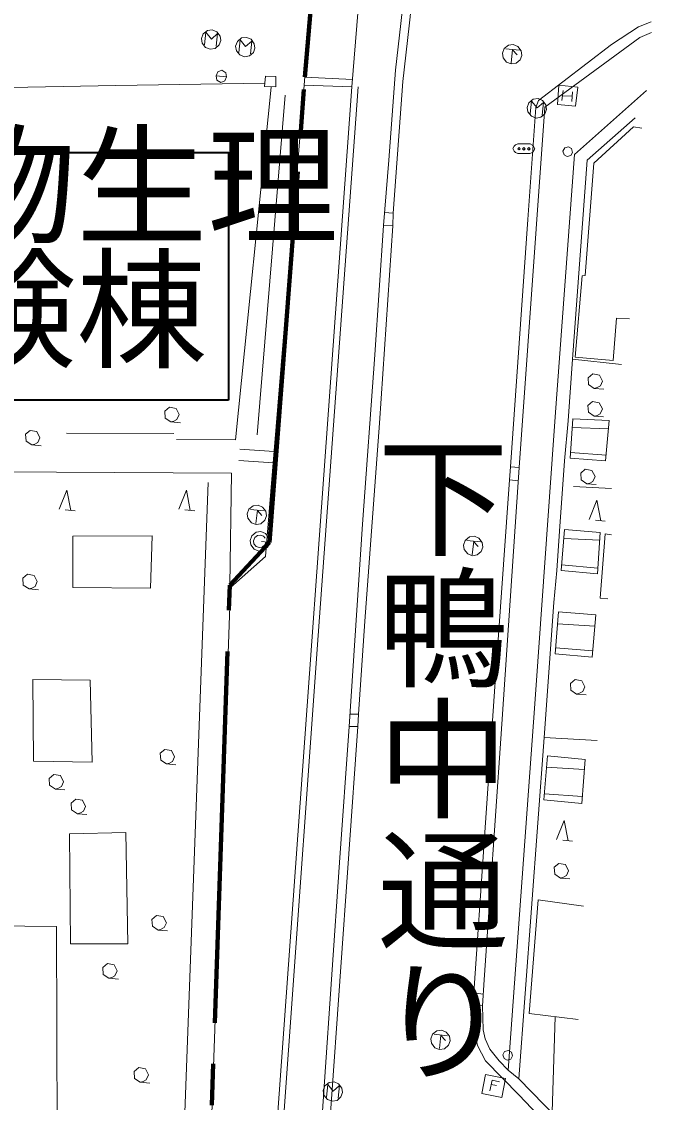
# Model space of a CAD drawing. Units: millimetres, scale not verified. Extents: x -594000 to 594000, y -420000 to 420000.
# Drawn here: x 175078 to 205612, y -5893 to 46464 of the extents above; entities that cross this region are included whole.
import ezdxf
from ezdxf.enums import TextEntityAlignment as Align

# ---------------------------------------------------------------- set-up
doc = ezdxf.new("R2010")
doc.units = ezdxf.units.MM
doc.header["$LTSCALE"] = 2000
doc.linetypes.add('CHAIN2', pattern=[12, 9, -1, 1, -1])
for name, color, linetype, lineweight in [('0-0_0', 4, 'Continuous', 18), ('0-1_1', 4, 'Continuous', 18), ('0-2_2', 4, 'Continuous', 18), ('0-6_6', 2, 'Continuous', 40), ('0-A_10', 4, 'Continuous', 18), ('0-B_11', 4, 'Continuous', 18), ('0-C_12', 4, 'Continuous', 18), ('1-0_0', 4, 'Continuous', 18), ('1-3_3', 6, 'Continuous', 50), ('1-4_4', 4, 'Continuous', 18), ('1-6_6', 4, 'Continuous', 18), ('1-9_9', 4, 'Continuous', 18), ('1-D_13', 4, 'Continuous', 18)]:
    doc.layers.add(name, color=color, linetype=linetype, lineweight=lineweight)
doc.styles.add('@ＭＳ 明朝', font='')
doc.styles.add('HG丸ｺﾞｼｯｸM-PRO', font='')
doc.styles.get('@ＭＳ 明朝').set_extended_font_data('@MS Mincho')
doc.styles.get('HG丸ｺﾞｼｯｸM-PRO').set_extended_font_data('HG丸ｺﾞｼｯｸM-PRO')

msp = doc.modelspace()

# ---------------------------------------------------------------- linework, layer by layer
at = {"layer": '0-0_0', "color": 1, "linetype": 'CHAIN2', "lineweight": 80}
msp.add_line((188813, 43770), (192721, 90806), dxfattribs=at)
at = {"layer": '0-0_0'}
for p, q in [((198393, 44927), (198472, 45154)), ((198550, 45146), (199210, 45076)), ((198884, 45111), (198815, 44458)), ((198882, 45096), (199100, 44853)), ((198917, 45351), (199136, 45257)), ((199136, 45257), (199294, 45052)), ((199294, 45052), (199326, 44829)), ((198426, 44711), (198393, 44927)), ((198592, 44498), (198426, 44711)), ((199248, 44617), (199058, 44449)), ((199326, 44829), (199248, 44617)), ((198818, 44411), (198592, 44498)), ((199058, 44449), (198818, 44411)), ((184513, 43836), (185010, 43784)), ((199134, 40308), (199197, 40369)), ((201323, 40181), (201407, 40345)), ((201407, 40345), (201589, 40396)), ((201589, 40396), (201745, 40309)), ((201379, 40010), (201323, 40181)), ((201535, 39923), (201379, 40010)), ((201705, 39972), (201535, 39923)), ((201792, 40127), (201705, 39972)), ((201745, 40309), (201792, 40127)), ((202543, 29212), (202768, 29401)), ((202768, 29401), (203092, 29343)), ((203092, 29343), (203240, 29045)), ((202563, 28880), (202543, 29212)), ((202843, 28694), (202563, 28880)), ((203137, 28812), (202989, 28734)), ((203240, 29045), (203137, 28812)), ((202989, 28734), (202843, 28694)), ((203302, 28654), (202843, 28694)), ((182017, 27593), (182242, 27781)), ((182242, 27781), (182566, 27724)), ((202537, 27868), (202762, 28057)), ((202557, 27536), (202537, 27868)), ((202762, 28057), (203085, 28000)), ((203085, 28000), (203234, 27702)), ((182038, 27261), (182017, 27593)), ((182317, 27075), (182038, 27261)), ((182566, 27724), (182715, 27426)), ((182715, 27426), (182612, 27192)), ((202836, 27350), (202557, 27536)), ((202982, 27390), (202836, 27350)), ((203295, 27310), (202836, 27350)), ((203131, 27468), (202982, 27390)), ((203234, 27702), (203131, 27468)), ((182463, 27114), (182317, 27075)), ((182776, 27034), (182317, 27075)), ((182612, 27192), (182463, 27114)), ((175272, 26474), (175497, 26662)), ((175293, 26142), (175272, 26474)), ((175497, 26662), (175821, 26605)), ((175821, 26605), (175970, 26307)), ((175970, 26307), (175867, 26073)), ((175572, 25955), (175293, 26142)), ((175718, 25995), (175572, 25955)), ((176031, 25915), (175572, 25955)), ((175867, 26073), (175718, 25995)), ((202183, 24590), (202408, 24779)), ((202408, 24779), (202732, 24722)), ((202732, 24722), (202880, 24424)), ((202203, 24258), (202183, 24590)), ((202482, 24072), (202203, 24258)), ((202628, 24112), (202482, 24072)), ((202777, 24190), (202628, 24112)), ((202880, 24424), (202777, 24190)), ((176898, 22842), (177270, 23769)), ((177270, 23769), (177457, 22783)), ((182693, 22845), (183065, 23772)), ((183065, 23772), (183252, 22786)), ((202942, 24032), (202482, 24072)), ((186543, 23042), (186762, 22947)), ((202601, 22345), (202973, 23273)), ((202973, 23273), (203160, 22287)), ((177192, 22811), (177674, 22760)), ((182987, 22814), (183470, 22763)), ((186019, 22617), (186098, 22844)), ((186052, 22402), (186019, 22617)), ((186176, 22836), (186836, 22767)), ((186510, 22801), (186442, 22148)), ((186509, 22786), (186726, 22543)), ((186762, 22947), (186920, 22743)), ((186952, 22519), (186874, 22307)), ((186920, 22743), (186952, 22519)), ((186218, 22188), (186052, 22402)), ((186445, 22101), (186218, 22188)), ((186684, 22139), (186445, 22101)), ((186874, 22307), (186684, 22139)), ((202895, 22314), (203377, 22264)), ((186892, 21436), (186801, 21540)), ((197030, 21530), (197248, 21436)), ((186449, 21035), (186593, 20988)), ((186593, 20988), (186737, 21012)), ((186710, 21275), (187013, 21243)), ((186737, 21012), (186873, 21109)), ((186873, 21109), (186927, 21244)), ((186927, 21244), (186899, 20980)), ((196506, 21106), (196585, 21333)), ((196538, 20890), (196506, 21106)), ((196662, 21325), (197323, 21255)), ((196997, 21289), (196928, 20637)), ((196995, 21274), (197213, 21031)), ((197248, 21436), (197407, 21231)), ((197439, 21008), (197361, 20796)), ((197407, 21231), (197439, 21008)), ((196705, 20677), (196538, 20890)), ((196931, 20589), (196705, 20677)), ((197170, 20628), (196931, 20589)), ((197361, 20796), (197170, 20628)), ((175137, 19503), (175362, 19691)), ((175157, 19171), (175137, 19503)), ((175362, 19691), (175686, 19634)), ((175686, 19634), (175834, 19336)), ((175437, 18984), (175157, 19171)), ((175582, 19024), (175437, 18984)), ((175896, 18944), (175437, 18984)), ((175731, 19102), (175582, 19024)), ((175834, 19336), (175731, 19102)), ((201688, 14404), (201912, 14593)), ((201708, 14072), (201688, 14404)), ((201912, 14593), (202236, 14536)), ((202236, 14536), (202385, 14238)), ((202385, 14238), (202282, 14004)), ((201987, 13886), (201708, 14072)), ((202133, 13926), (201987, 13886)), ((202446, 13846), (201987, 13886)), ((202282, 14004), (202133, 13926)), ((181802, 11020), (182027, 11209)), ((181822, 10688), (181802, 11020)), ((182027, 11209), (182351, 11152)), ((182351, 11152), (182499, 10854)), ((182101, 10502), (181822, 10688)), ((182247, 10542), (182101, 10502)), ((182561, 10462), (182101, 10502)), ((182396, 10620), (182247, 10542)), ((182499, 10854), (182396, 10620)), ((176416, 9805), (176641, 9993)), ((176641, 9993), (176965, 9936)), ((176437, 9473), (176416, 9805)), ((176716, 9287), (176437, 9473)), ((176965, 9936), (177114, 9638)), ((177114, 9638), (177011, 9404)), ((176862, 9327), (176716, 9287)), ((177175, 9246), (176716, 9287)), ((177011, 9404), (176862, 9327)), ((177482, 8609), (177707, 8797)), ((177503, 8277), (177482, 8609)), ((177707, 8797), (178031, 8740)), ((178031, 8740), (178180, 8442)), ((178180, 8442), (178077, 8208)), ((177782, 8091), (177503, 8277)), ((177928, 8131), (177782, 8091)), ((178241, 8050), (177782, 8091)), ((178077, 8208), (177928, 8131)), ((201016, 6837), (201388, 7764)), ((201388, 7764), (201575, 6778)), ((201310, 6806), (201793, 6755)), ((200903, 5494), (201128, 5682)), ((200923, 5162), (200903, 5494)), ((201128, 5682), (201452, 5625)), ((201452, 5625), (201600, 5327)), ((201600, 5327), (201497, 5093)), ((201202, 4975), (200923, 5162)), ((201348, 5015), (201202, 4975)), ((201662, 4935), (201202, 4975)), ((201497, 5093), (201348, 5015)), ((181400, 2973), (181624, 3162)), ((181624, 3162), (181948, 3105)), ((181420, 2641), (181400, 2973)), ((181699, 2455), (181420, 2641)), ((181948, 3105), (182097, 2807)), ((182097, 2807), (181994, 2573)), ((181845, 2495), (181699, 2455)), ((182158, 2415), (181699, 2455)), ((181994, 2573), (181845, 2495)), ((179011, 642), (179236, 831)), ((179031, 310), (179011, 642)), ((179236, 831), (179560, 774)), ((179560, 774), (179708, 475)), ((179310, 124), (179031, 310)), ((179456, 164), (179310, 124)), ((179770, 84), (179310, 124)), ((179605, 242), (179456, 164)), ((179708, 475), (179605, 242)), ((194917, -2815), (194996, -2588)), ((195073, -2596), (195734, -2666)), ((195441, -2391), (195659, -2485)), ((195659, -2485), (195818, -2690)), ((194949, -3031), (194917, -2815)), ((195116, -3244), (194949, -3031)), ((195407, -2632), (195339, -3284)), ((195406, -2646), (195624, -2890)), ((195772, -3125), (195581, -3293)), ((195849, -2913), (195772, -3125)), ((195818, -2690), (195849, -2913)), ((195342, -3332), (195116, -3244)), ((195581, -3293), (195342, -3332)), ((198413, -3590), (198496, -3426)), ((198469, -3761), (198413, -3590)), ((198496, -3426), (198679, -3375)), ((198679, -3375), (198834, -3461)), ((198882, -3643), (198795, -3799)), ((198834, -3461), (198882, -3643)), ((198625, -3848), (198469, -3761)), ((198795, -3799), (198625, -3848)), ((180529, -4396), (180754, -4208)), ((180550, -4728), (180529, -4396)), ((180754, -4208), (181078, -4265)), ((181078, -4265), (181227, -4563)), ((181227, -4563), (181124, -4796)), ((180829, -4914), (180550, -4728)), ((180975, -4874), (180829, -4914)), ((181288, -4954), (180829, -4914)), ((181124, -4796), (180975, -4874)), ((197847, -5027), (198099, -5080))]:
    msp.add_line(p, q, dxfattribs=at)
for points in [[(183833, 45422), (183794, 45646), (183880, 45872)], [(183880, 45872), (184087, 46039), (184325, 46070)], [(183949, 45331), (184014, 45945), (184278, 45618)], [(184278, 45618), (184580, 45885), (184516, 45271)], [(184325, 46070), (184544, 45975), (184701, 45763)], [(184701, 45763), (184734, 45547), (184656, 45335)], [(185538, 45505), (185745, 45672), (185983, 45702)], [(185607, 44964), (185671, 45577), (185936, 45251)], [(185983, 45702), (186201, 45608), (186359, 45395)], [(184226, 45129), (184000, 45216), (183833, 45422)], [(184656, 45335), (184466, 45167), (184226, 45129)], [(185491, 45054), (185452, 45279), (185538, 45505)], [(185884, 44762), (185658, 44849), (185491, 45054)], [(185936, 45251), (186238, 45518), (186174, 44904)], [(186359, 45395), (186392, 45180), (186314, 44968)], [(198472, 45154), (198679, 45321), (198917, 45351)], [(186314, 44968), (186123, 44800), (185884, 44762)], [(199626, 42086), (199587, 42311), (199673, 42537)], [(199673, 42537), (199880, 42704), (200118, 42735)], [(199742, 41996), (199806, 42609), (200071, 42283)], [(200071, 42283), (200373, 42550), (200309, 41936)], [(200118, 42735), (200337, 42640), (200494, 42428)], [(200494, 42428), (200527, 42212), (200449, 42000)], [(200019, 41794), (199793, 41881), (199626, 42086)], [(200449, 42000), (200259, 41832), (200019, 41794)], [(198900, 40309), (198962, 40425), (199018, 40488), (199135, 40542)], [(199135, 40542), (199729, 40539), (199846, 40484), (199900, 40421), (199962, 40303), (199899, 40187), (199844, 40124), (199726, 40071), (199132, 40074)], [(199197, 40369), (199251, 40307), (199196, 40245), (199134, 40308)], [(198900, 40309), (198961, 40191), (199016, 40128), (199132, 40074)], [(186098, 22844), (186305, 23011), (186543, 23042)], [(186158, 21333), (186237, 21560), (186443, 21727), (186682, 21757)], [(186801, 21540), (186665, 21593), (186513, 21570), (186384, 21466)], [(186682, 21757), (186907, 21662), (187066, 21449), (187099, 21234)], [(196585, 21333), (196791, 21500), (197030, 21530)], [(186583, 20816), (186357, 20903), (186189, 21109), (186158, 21333)], [(186384, 21466), (186314, 21316), (186345, 21164), (186449, 21035)], [(187099, 21234), (187021, 21022), (186830, 20854), (186583, 20816)], [(194996, -2588), (195202, -2421), (195441, -2391)], [(189738, -5543), (189699, -5319), (189785, -5092)], [(189785, -5092), (189992, -4925), (190230, -4895)], [(189854, -5634), (189919, -5020), (190183, -5346)], [(190183, -5346), (190486, -5079), (190421, -5693)], [(190230, -4895), (190449, -4989), (190606, -5202)], [(190606, -5202), (190639, -5417), (190562, -5629)], [(197785, -5326), (197890, -4821), (198241, -4894)], [(190132, -5836), (189905, -5749), (189738, -5543)], [(190562, -5629), (190371, -5797), (190132, -5836)]]:
    msp.add_lwpolyline(points, dxfattribs=at)
for points in [[(184513, 43836), (184584, 44028), (184793, 44105), (184980, 43987), (185010, 43784), (184939, 43591), (184730, 43514), (184543, 43633)], [(199369, 40306), (199431, 40368), (199493, 40306), (199430, 40244)], [(199611, 40305), (199665, 40367), (199728, 40305), (199664, 40243)], [(197383, -5458), (197573, -4540), (198544, -4741), (198354, -5659)]]:
    msp.add_lwpolyline(points, close=True, dxfattribs=at)
at = {"layer": '0-0_0', "color": 1, "linetype": 'CHAIN2', "lineweight": 80}
msp.add_lwpolyline([(183611, -26020), (185171, 19158), (187099, 21234), (188813, 43770)], dxfattribs=at)
at = {"layer": '0-0_0', "color": 3, "lineweight": 35}
msp.add_lwpolyline([(185111, 28128), (170104, 28128), (170104, 40119), (185111, 40119)], close=True, dxfattribs=at)
at = {"layer": '0-1_1'}
for p, q in [((201572, 27131), (201402, 25189)), ((201152, 21774), (201025, 19878))]:
    msp.add_line(p, q, dxfattribs=at)
for points in [[(181790, -117574), (182934, -102594), (184149, -85889), (185987, -60858), (187079, -46364), (187621, -38795), (188607, -22932), (189222, -12797), (189751, -5127), (190492, 5725), (190955, 12309), (191610, 22126), (192207, 30316), (192623, 36579), (192886, 39754), (193199, 44105), (193736, 48798)], [(205612, 45935), (205059, 45692), (200449, 42315), (199209, 24858), (198322, 11962), (197504, 51), (197422, -1219), (197459, -2381), (197551, -2818), (197776, -3307), (198229, -3882), (198672, -4332), (199181, -4751)], [(158520, 42941), (171092, 43212), (179643, 43370), (186872, 43480)], [(204820, 41810), (202502, 39758), (201781, 30117)], [(200885, 18322), (200414, 11777), (199181, -4751), (201663, -7290)], [(179773, -24579), (176287, -24385), (175695, -23794), (175727, -7391), (176795, -7392), (176765, 2623), (173677, 2663), (173707, 11717), (152320, 11642), (152138, 4828), (153694, 2791), (173677, 2663)]]:
    msp.add_lwpolyline(points, dxfattribs=at)
at = {"layer": '0-2_2'}
for p, q in [((193088, 37179), (192675, 37210)), ((192623, 36579), (193073, 36565)), ((185653, 25747), (187322, 25646)), ((187276, 25085), (185608, 25199)), ((198783, 24903), (199209, 24858)), ((198727, 24269), (199165, 24222)), ((191418, 12911), (190996, 12920)), ((190955, 12309), (191381, 12324)), ((196997, -585), (197458, -658)), ((197422, -1219), (196973, -1184))]:
    msp.add_line(p, q, dxfattribs=at)
for points in [[(194832, 55146), (193863, 46255), (193564, 43560), (193088, 37179), (193073, 36565), (192424, 27012), (191721, 17426), (191418, 12911), (191381, 12324), (189629, -12362), (189581, -12809), (188884, -25298), (188391, -34566), (188102, -38831), (188052, -39416), (186529, -60875), (186456, -61570), (185793, -70419), (184710, -85240), (184694, -85866), (183574, -100558), (182387, -116963), (182357, -117600), (181189, -133820)], [(205604, 46451), (204987, 46203), (203677, 45350), (200132, 42638), (200009, 42311), (199618, 36875), (198783, 24903), (198727, 24269), (197999, 14007), (196997, -585), (196973, -1184), (196990, -2293), (197177, -3142), (197564, -3875), (199209, -5545), (201637, -8116)], [(205375, 43120), (201890, 40025), (200951, 27323), (199959, 13409), (198672, -4332)]]:
    msp.add_lwpolyline(points, dxfattribs=at)
at = {"layer": '0-A_10'}
msp.add_lwpolyline([(186388, -26062), (188016, -3359), (189464, 16727), (191391, 43306)], dxfattribs=at)
at = {"layer": '0-B_11'}
for p, q in [((187852, 42907), (186499, 26438)), ((182461, 26517), (177259, 26520)), ((201152, 21774), (201402, 25189)), ((152382, 24771), (185255, 24596)), ((185255, 24596), (185171, 19158)), ((201828, 23946), (203677, 23849)), ((200885, 18322), (201025, 19878)), ((200414, 11777), (202989, 11640))]:
    msp.add_line(p, q, dxfattribs=at)
for points in [[(187179, 43291), (185455, 26198), (182593, 26215)], [(201572, 27131), (201781, 30117), (204166, 29849)], [(180786, -26842), (181814, -25551), (181970, -24199), (182389, -22512), (184118, 24143)]]:
    msp.add_lwpolyline(points, dxfattribs=at)
at = {"layer": '0-C_12'}
msp.add_line((188813, 43770), (191118, 43663), dxfattribs=at)
msp.add_lwpolyline([(188785, 43384), (189112, 47895), (191442, 47673), (191089, 43300)], close=True, dxfattribs=at)
at = {"layer": '1-0_0'}
for points in [[(177569, 19054), (181335, 19015), (181405, 21557), (177558, 21541)], [(175624, 14590), (175656, 10644), (178503, 10591), (178410, 14556)]]:
    msp.add_lwpolyline(points, close=True, dxfattribs=at)
for points in [[(203676, 21601), (203367, 21646), (203135, 18533), (203497, 18507)], [(202312, 3614), (200120, 3912), (199686, -1580), (202066, -1884)], [(200949, -1753), (200807, -6356), (201642, -7277)]]:
    msp.add_lwpolyline(points, dxfattribs=at)
at = {"layer": '1-3_3', "color": 4, "lineweight": 18}
msp.add_lwpolyline([(205147, 41297), (204749, 41366), (202814, 39612), (202401, 34169), (202257, 34156), (201916, 30203), (203756, 30052), (203924, 32093), (204549, 32065)], dxfattribs=at)
at = {"layer": '1-4_4'}
msp.add_lwpolyline([(177405, 7116), (177455, 1783), (180221, 1791), (180138, 7176)], close=True, dxfattribs=at)
at = {"layer": '1-6_6'}
for p, q in [((201778, 26797), (203526, 26735)), ((201690, 25587), (203415, 25465)), ((201367, 21425), (203110, 21341)), ((201254, 20142), (203018, 19993)), ((201063, 17287), (202868, 17170)), ((200975, 16128), (202772, 15988)), ((200525, 10347), (202359, 10229)), ((200427, 9062), (202260, 8932))]:
    msp.add_line(p, q, dxfattribs=at)
for points in [[(186855, 43325), (186909, 43822), (187397, 43808), (187406, 43304)], [(201670, 25312), (201810, 27219), (203560, 27133), (203391, 25191)], [(201230, 19869), (201404, 21861), (203136, 21714), (202999, 19718)], [(200952, 15829), (201107, 17872), (202914, 17730), (202746, 15676)], [(200404, 8765), (200568, 10895), (202397, 10725), (202233, 8594)]]:
    msp.add_lwpolyline(points, close=True, dxfattribs=at)
at = {"layer": '1-9_9'}
for p, q in [((201329, 43129), (201277, 42645)), ((201788, 43068), (201762, 42593)), ((201302, 42869), (201778, 42855))]:
    msp.add_line(p, q, dxfattribs=at)
msp.add_lwpolyline([(201055, 42443), (201118, 43391), (202051, 43291), (201926, 42362)], close=True, dxfattribs=at)
at = {"layer": '1-D_13'}
msp.add_line((191089, 43300), (186080, -26117), dxfattribs=at)
msp.add_lwpolyline([(183611, -26020), (185209, 19053), (186903, 20555), (188785, 43384)], dxfattribs=at)

# ---------------------------------------------------------------- texts
at = {"layer": '0-6_6', "style": 'HG丸ｺﾞｼｯｸM-PRO'}
for s, p in [('植物生理', (165028, 34781)), ('実験棟', (165028, 28781))]:
    msp.add_text(s, height=4655, dxfattribs=at).set_placement(p, align=Align.BOTTOM_LEFT)
at = {"layer": '0-6_6', "style": '@ＭＳ 明朝'}
msp.add_text('下鴨中通り', height=4655, rotation=270, dxfattribs=at).set_placement((191704, 26658), align=Align.BOTTOM_LEFT)

doc.saveas('drawing.dxf')
